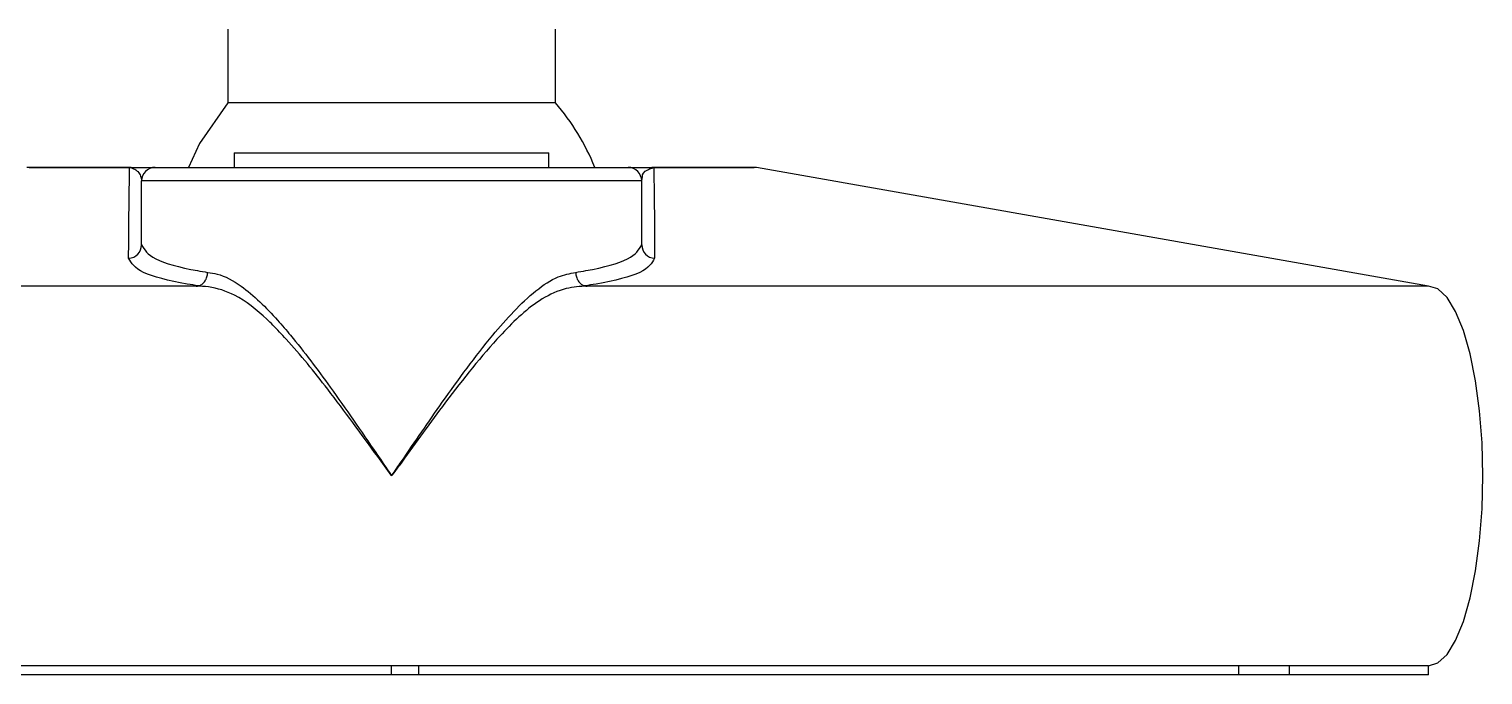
# Model space of a CAD drawing. Header units: inches. Extents: x 0 to 137, y 0 to 88.
# Drawn here: x 61.227 to 63.225, y 12.5 to 13.388 of the extents above; entities that cross this region are included whole.
import ezdxf

# ---------------------------------------------------------------- set-up
doc = ezdxf.new("R2010")
doc.units = ezdxf.units.IN
doc.header["$MEASUREMENT"] = 0

msp = doc.modelspace()

# ---------------------------------------------------------------- linework, layer by layer
at = {"color": 7, "linetype": 'Continuous', "lineweight": 25}
for p, q in [((61.50048, 13.3875), (61.50048, 13.28593)), ((61.95048, 13.28593), (61.95048, 13.3875)), ((61.95048, 13.28593), (61.50048, 13.28593)), ((61.50923, 13.2175), (61.50923, 13.1975)), ((61.50923, 13.2175), (61.94173, 13.2175)), ((61.94173, 13.1975), (61.94173, 13.2175)), ((61.36532, 13.19722), (61.22386, 13.19722)), ((61.22712, 13.1975), (61.36766, 13.1975)), ((61.40048, 13.1975), (62.05048, 13.1975)), ((62.0833, 13.1975), (62.22384, 13.1975)), ((62.2271, 13.19722), (62.08564, 13.19722)), ((63.15048, 13.0344), (62.2271, 13.19722)), ((61.38173, 13.09104), (61.38173, 13.17875)), ((62.06923, 13.17875), (61.38173, 13.17875)), ((62.06923, 13.09104), (62.06923, 13.17875)), ((61.45663, 13.0344), (60.30048, 13.0344)), ((63.15048, 13.0344), (61.99433, 13.0344)), ((63.15048, 12.5125), (60.30048, 12.5125)), ((61.72548, 12.5), (61.72548, 12.5125)), ((61.76298, 12.5), (61.76298, 12.5125)), ((62.88959, 12.5125), (62.88959, 12.5)), ((62.95957, 12.5), (62.95957, 12.5125)), ((63.15048, 12.5), (63.15048, 12.5125)), ((63.15048, 12.5), (60.30048, 12.5))]:
    msp.add_line(p, q, dxfattribs=at)
at = {"color": 7, "linetype": 'Continuous', "lineweight": 25, "flags": 128}
for points in [[(61.50048, 13.28593), (61.46155, 13.23012), (61.44637, 13.1975)], [(63.15048, 12.5125), (63.1635, 12.51646), (63.17613, 12.52824), (63.18798, 12.54746), (63.19869, 12.57355), (63.20793, 12.60571), (63.21543, 12.64297), (63.22096, 12.6842), (63.22434, 12.72814), (63.22548, 12.77345), (63.22434, 12.81876), (63.22096, 12.8627), (63.21543, 12.90392), (63.20793, 12.94118), (63.19869, 12.97335), (63.18798, 12.99944), (63.17613, 13.01866), (63.1635, 13.03043), (63.15048, 13.0344)]]:
    msp.add_lwpolyline(points, dxfattribs=at)
at = {"color": 7, "linetype": 'Continuous', "lineweight": 25}
for centre, radius, start, end in [((61.72548, 13.0875), 0.3, 21.51019, 41.40962), ((61.22712, 13.17875), 0.01875, 90, 100), ((61.36766, 13.18771), 0.00979, 90.03876, 103.8557), ((61.40048, 13.17875), 0.01875, 90, 180), ((62.05048, 13.17875), 0.01875, 360, 90), ((62.0833, 13.18771), 0.00979, 76.1443, 89.96124), ((62.22384, 13.17875), 0.01875, 80, 90), ((61.36313, 13.09116), 0.01861, 272.55381, 359.62502), ((62.08784, 13.09116), 0.01861, 180.37498, 267.44619)]:
    msp.add_arc(centre, radius, start, end, dxfattribs=at)
for points, knots in [([(61.36395, 13.07257), (61.36396, 13.07465), (61.36401, 13.085), (61.36423, 13.12996), (61.36483, 13.16718), (61.36532, 13.19722)], [0, 0, 0, 0, 0.0460903, 0.2304514, 1, 1, 1, 1]), ([(61.36532, 13.19722), (61.36564, 13.19717), (61.36746, 13.1969), (61.36984, 13.19611), (61.3736, 13.19435), (61.37764, 13.1908), (61.38103, 13.18548), (61.38149, 13.18102), (61.38173, 13.17875)], [0, 0, 0, 0, 0.0092703, 0.0526037, 0.144636, 0.3256544, 0.6575989, 1, 1, 1, 1]), ([(61.36766, 13.1975), (61.36829, 13.1975), (61.37163, 13.1975), (61.37675, 13.1975), (61.38409, 13.1975), (61.39235, 13.1975), (61.39906, 13.1975), (61.4, 13.1975), (61.40048, 13.1975)], [0, 0, 0, 0, 0.0108849, 0.0569863, 0.1503378, 0.3310228, 0.6604997, 1, 1, 1, 1]), ([(62.05048, 13.1975), (62.05077, 13.1975), (62.05167, 13.1975), (62.06143, 13.1975), (62.07363, 13.1975), (62.08251, 13.1975), (62.0833, 13.1975)], [0, 0, 0, 0, 0.27550623, 0.84348138, 0.9860107, 1, 1, 1, 1]), ([(62.06923, 13.17875), (62.06954, 13.18059), (62.07049, 13.18621), (62.0706, 13.19246), (62.08304, 13.19639), (62.08564, 13.19722)], [0, 0, 0, 0, 0.2777462, 0.8492023, 1, 1, 1, 1]), ([(62.08564, 13.19722), (62.08568, 13.19566), (62.08588, 13.18789), (62.0866, 13.14994), (62.08682, 13.10712), (62.08701, 13.07257)], [0, 0, 0, 0, 0.0460889, 0.2304517, 1, 1, 1, 1]), ([(61.38173, 13.09104), (61.38557, 13.08434), (61.39324, 13.07094), (61.43724, 13.05915), (61.46781, 13.05392), (61.47256, 13.0531)], [0, 0, 0, 0, 0.4579115, 0.9157596, 1, 1, 1, 1]), ([(61.9784, 13.0531), (61.98315, 13.05392), (62.01372, 13.05915), (62.05772, 13.07094), (62.06539, 13.08434), (62.06923, 13.09104)], [0, 0, 0, 0, 0.0842404, 0.5420885, 1, 1, 1, 1]), ([(61.45987, 13.03456), (61.4547, 13.0354), (61.42234, 13.04065), (61.37598, 13.05248), (61.36796, 13.06588), (61.36395, 13.07257)], [0, 0, 0, 0, 0.0867421, 0.5433058, 1, 1, 1, 1]), ([(62.08701, 13.07257), (62.083, 13.06588), (62.07499, 13.05248), (62.02862, 13.04065), (61.99626, 13.0354), (61.99109, 13.03456)], [0, 0, 0, 0, 0.4566942, 0.9132579, 1, 1, 1, 1]), ([(61.45987, 13.03456), (61.46141, 13.03506), (61.46448, 13.03605), (61.4684, 13.04003), (61.47126, 13.04532), (61.47229, 13.04979), (61.47252, 13.05239), (61.47255, 13.0529), (61.47256, 13.0531)], [0, 0, 0, 0, 0.2354841, 0.4709636, 0.7065655, 0.9423713, 0.9773372, 1, 1, 1, 1]), ([(61.47256, 13.0531), (61.47698, 13.05255), (61.49201, 13.05066), (61.52605, 13.03168), (61.55917, 12.99891), (61.59969, 12.95153), (61.64524, 12.89066), (61.68374, 12.83472), (61.71142, 12.79413), (61.71843, 12.78382), (61.72525, 12.77378), (61.72548, 12.77345)], [0, 0, 0, 0, 0.0469392, 0.1596808, 0.3438552, 0.4132392, 0.6372755, 0.9088154, 0.9111252, 0.9970526, 1, 1, 1, 1]), ([(61.72548, 12.77345), (61.72571, 12.77378), (61.73021, 12.78041), (61.75328, 12.81434), (61.7983, 12.88008), (61.85816, 12.96196), (61.91211, 13.02105), (61.95235, 13.04836), (61.97047, 13.05166), (61.9784, 13.0531)], [0, 0, 0, 0, 0.0029483, 0.0587031, 0.3003129, 0.5868311, 0.8101534, 0.9168209, 1, 1, 1, 1]), ([(61.9784, 13.0531), (61.97842, 13.0529), (61.97844, 13.05239), (61.97867, 13.04979), (61.9797, 13.04532), (61.98256, 13.04003), (61.98648, 13.03605), (61.98955, 13.03506), (61.99109, 13.03456)], [0, 0, 0, 0, 0.0226628, 0.0576287, 0.2934345, 0.5290364, 0.7645159, 1, 1, 1, 1]), ([(61.45663, 13.0344), (61.45705, 13.0344), (61.45791, 13.0344), (61.45899, 13.03445), (61.45963, 13.03452), (61.45983, 13.03455), (61.45987, 13.03456)], [0, 0, 0, 0, 0.3836055, 0.7707391, 0.947746, 1, 1, 1, 1]), ([(61.72548, 12.77345), (61.72525, 12.77377), (61.71885, 12.78263), (61.68985, 12.82275), (61.64295, 12.88688), (61.59462, 12.94691), (61.56583, 12.97731), (61.543, 12.99937), (61.5151, 13.02187), (61.48037, 13.03335), (61.46239, 13.03414), (61.45663, 13.0344)], [0, 0, 0, 0, 0.00295508, 0.08102584, 0.36705176, 0.59271178, 0.66208436, 0.69195806, 0.84293733, 0.94966414, 1, 1, 1, 1]), ([(61.99433, 13.0344), (61.98462, 13.03373), (61.96319, 13.03227), (61.92182, 13.01332), (61.89196, 12.98485), (61.84622, 12.9354), (61.7989, 12.87461), (61.75218, 12.8104), (61.72909, 12.77845), (61.72571, 12.77377), (61.72548, 12.77345)], [0, 0, 0, 0, 0.084419, 0.1861616, 0.3808711, 0.407199, 0.7076721, 0.9572142, 0.9970438, 1, 1, 1, 1]), ([(61.99109, 13.03456), (61.99127, 13.03453), (61.9917, 13.03447), (61.99285, 13.03441), (61.99374, 13.0344), (61.99433, 13.0344)], [0, 0, 0, 0, 0.1971918, 0.4634164, 1, 1, 1, 1])]:
    msp.add_open_spline(points, degree=3, knots=knots, dxfattribs=at)

doc.saveas('drawing.dxf')
